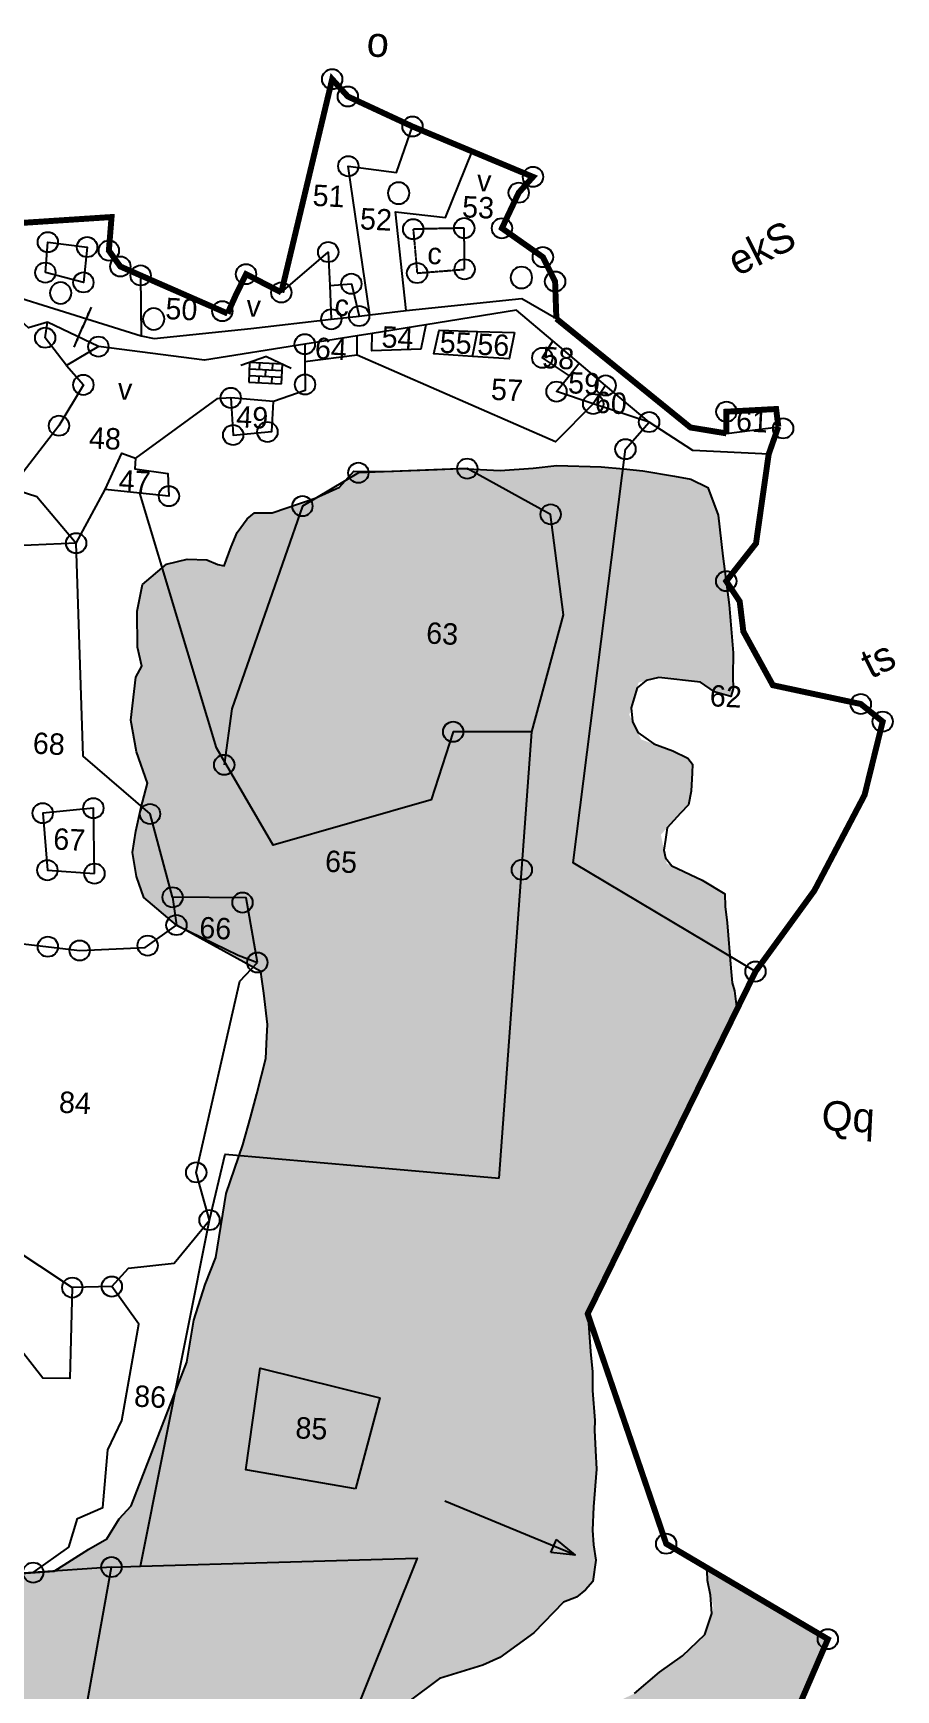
# Model space of a CAD drawing. Header units: feet. Extents: x -2404 to 281539, y -406 to 2079040.
# Drawn here: x 281137 to 281518, y 2078244 to 2078976 of the extents above; entities that cross this region are included whole.
import ezdxf
from ezdxf.enums import TextEntityAlignment as Align

# ---------------------------------------------------------------- set-up
doc = ezdxf.new("R2010")
doc.units = ezdxf.units.FT
doc.header["$LTSCALE"] = 0.3
doc.header["$MEASUREMENT"] = 0
doc.linetypes.add('DASHED', pattern=[0.75, 0.5, -0.25])
for name, color, linetype in [('POLY_HATCH', 12, 'Continuous'), ('POLY_PARCEL', 6, 'Continuous'), ('POLY_ROAD', 30, 'Continuous'), ('POLY_SUBPARCEL', 6, 'DASHED'), ('SYM_ARROW', 1, 'Continuous'), ('SYM_STONE', 1, 'Continuous'), ('SYM_WELL', 1, 'Continuous'), ('SYM_WORSHIP', 1, 'Continuous'), ('TEXT_MAPIN', 7, 'Continuous'), ('TEXT_MAPOUT', 7, 'Continuous'), ('TEXT_PARCEL', 7, 'Continuous'), ('V_BOUND_LINE', 7, 'Continuous')]:
    doc.layers.add(name, color=color, linetype=linetype)
doc.styles.get("Standard").update_dxf_attribs({"font": 'simplex.shx'})
doc.styles.add('TEXT_MAP', font='')
doc.styles.get('TEXT_MAP').set_extended_font_data('Kruti Dev 050')
doc.dimstyles.get("Standard").update_dxf_attribs({"dimtxt": 0.18, "dimasz": 0.18, "dimexe": 0.18, "dimexo": 0.0625, "dimgap": 0.09, "dimtad": 0, "dimtih": 1, "dimtoh": 1, "dimdec": 4, "dimzin": 0, "dimdsep": 46, "dimtxsty": 'Standard', "dimcen": 0.09, "dimadec": 0, "dimazin": 0, "dimtfac": 1, "dimtdec": 4, "dimtofl": 0, "dimtmove": 0, "dimatfit": 3, "dimfxl": 0, "dimtolj": 1, "dimtzin": 0, "dimarcsym": 0})

# ---------------------------------------------------------------- blocks, each defined once
blk = doc.blocks.new('ARROWASPECT')
h = blk.add_hatch(color=256)
h.paths.add_polyline_path([(2.85, -2.85), (3.72, -1.98), (0, 0)])
h.paths.add_polyline_path([(0, 0), (1.98, -3.72), (2.85, -2.85)])
for points in [[(0, 0), (17.15, -17.15)], [(0, 0), (1.98, -3.72)], [(0, 0), (3.72, -1.98)], [(3.72, -1.98), (1.98, -3.72)]]:
    blk.add_lwpolyline(points)
blk = doc.blocks.new('STONE')
blk.add_circle((0, 0), 0.851)
blk = doc.blocks.new('PAKKAWELL')
blk.add_circle((0, 0), 1.81)
blk = doc.blocks.new('BUILDING')
for p, q in [((2.25, 2.7), (-2.25, 2.7)), ((-2.25, 2.7), (-2.25, 0)), ((-0.9, 2.7), (-0.9, 1.8)), ((0.9, 1.8), (0.9, 2.7)), ((2.25, 0), (2.25, 2.7)), ((2.25, 1.8), (-2.25, 1.8)), ((-2.25, 0.9), (2.25, 0.9)), ((-2.25, 0), (2.25, 0)), ((-0.9, 0.9), (-0.9, 0)), ((0, 0.9), (0, 1.8)), ((0.9, 0), (0.9, 0.9))]:
    blk.add_line(p, q)
for points in [[(0, 3.61), (-3.45, 2.21)], [(0, 3.61), (3.45, 2.21)]]:
    blk.add_lwpolyline(points)
blk = doc.blocks.new('TEXTDOUBLEARROW')
for points in [[(-6.63, 0.01), (0.2, 0.01)], [(6.25, 0.01), (-0.58, 0.01)]]:
    blk.add_leader(points, dimstyle='Standard', override={"dimtxt": 2.5, "dimasz": 2.5, "dimexe": 1.25, "dimexo": 0.625, "dimgap": 0.625, "dimtad": 1, "dimtih": 0, "dimtoh": 0, "dimzin": 8, "dimcen": 2.5, "dimtofl": 1})
blk = doc.blocks.new('jj')
at = {"layer": 'POLY_HATCH'}
h = blk.add_hatch(dxfattribs=at)
h.set_pattern_fill('ZIGZAG', color=256, scale=52.531953, angle=-1.94588, style=0)
h.set_pattern_definition([(358.05412, (278595.885, 2075833.407), (6.785676, 6.339739), [6.566494, -6.566494]), (88.05412, (278602.448, 2075833.1843), (-6.339739, 6.785676), [6.566494, -6.566494])])
h.paths.add_polyline_path([(281315.09, 2078258.42), (281324.61, 2078261.52), (281334.14, 2078264.61), (281341.54, 2078268.21), (281356.47, 2078279.26), (281369.36, 2078292.95), (281375, 2078295.32), (281378.97, 2078298.61), (281382.09, 2078302.36), (281383.27, 2078311.73), (281381.52, 2078323.2), (281381.93, 2078335.31), (281382.91, 2078352.06), (281381.75, 2078368.36), (281381.93, 2078373.49), (281380.67, 2078386.8), (281380.52, 2078394.94), (281379.54, 2078403.96), (281378.01, 2078420.6), (281441.85, 2078556.11), (281440.71, 2078564.34), (281439.54, 2078567.8), (281438.9, 2078574.24), (281437.01, 2078594.24), (281435.13, 2078607.47), (281425.66, 2078613.03), (281409.81, 2078620.09), (281407.09, 2078632.79), (281419.16, 2078646.64), (281420.14, 2078652.16), (281420.54, 2078664.12), (281418.49, 2078666.76), (281411.75, 2078669.99), (281397.72, 2078674.72), (281392.28, 2078685.54), (281396.22, 2078699.89), (281405.14, 2078702.31), (281423.49, 2078700.4), (281429.77, 2078696.33), (281436.99, 2078694.38), (281437.96, 2078697.77), (281437.72, 2078703.34), (281437.72, 2078713.59), (281435.7, 2078734.78), (281432.58, 2078756.28), (281430.19, 2078774.33), (281425.47, 2078786.48), (281417.89, 2078790.16), (281410.64, 2078791.26), (281396.59, 2078793.45), (281388.05, 2078794.17), (281378.23, 2078794.93), (281358.54, 2078795.17), (281348.22, 2078793.81), (281333.62, 2078792.59), (281316.08, 2078793.19), (281305.79, 2078792.68), (281282.62, 2078791.33), (281268.92, 2078791.37), (281262.73, 2078784.16), (281252.08, 2078779.06), (281233.18, 2078772.42), (281225.43, 2078772.22), (281222.15, 2078769.6), (281217.84, 2078763.38), (281215.35, 2078757.09), (281212.16, 2078748.06), (281204.67, 2078751.08), (281196.02, 2078751.37), (281186.83, 2078748.95), (281176.5, 2078739.74), (281174.27, 2078727.98), (281174.64, 2078712.04), (281176.64, 2078703.77), (281174.2, 2078698.85), (281172.18, 2078679.8), (281174.93, 2078665.9), (281179.93, 2078652.08), (281177.27, 2078640.79), (281175.11, 2078630.84), (281173.87, 2078621.33), (281175.79, 2078610.79), (281179.12, 2078601.57), (281193.74, 2078589.57), (281231.36, 2078569.6), (281232.83, 2078560), (281234.64, 2078546.28), (281234.46, 2078540.83), (281234.13, 2078531.28), (281230.41, 2078515.47), (281227.78, 2078505.09), (281224.63, 2078492.9), (281217.52, 2078471.29), (281213.34, 2078443.01), (281208.83, 2078430.88), (281204.19, 2078415.1), (281201.28, 2078396.53), (281177.69, 2078332.59), (281172.48, 2078326.85), (281167.17, 2078317.93), (281159.26, 2078313.19), (281144.23, 2078303.27), (281093.83, 2078298.89), (281082.04, 2078310.3), (281058.49, 2078327.49), (281018.85, 2078340.67), (280991.72, 2078348.02), (280988.52, 2078347.67), (280977.79, 2078343.28), (280963.37, 2078344.89), (280958.82, 2078345.04), (280955.04, 2078341.07), (280948.38, 2078332.65), (280938.22, 2078331.04), (280933.61, 2078329.38), (280929.91, 2078327.68), (280922.28, 2078315.58), (280920.71, 2078311.61), (280919.19, 2078307.11), (280918.34, 2078295.75), (280920.4, 2078289.31), (280926.16, 2078278.23), (280924.7, 2078268.22), (280916.15, 2078258.04), (280905.83, 2078249.29), (280904.49, 2078236.59), (280906.17, 2078218.63), (280906.7, 2078207.23), (280903.22, 2078185.49), (280901.96, 2078175.07), (280907.61, 2078167.13), (280917.44, 2078161.34), (280919.01, 2078154), (280915.58, 2078146.83), (280913.43, 2078137.35), (280914.41, 2078125.93), (280923.94, 2078111.49), (280938.74, 2078104.6), (280978.18, 2078121.07), (281013.5, 2078143.61), (281077.85, 2078171.31), (281113.12, 2078178.48), (281109.84, 2078143.58), (281071.96, 2078100.07), (281074.33, 2078090.28), (281074.48, 2078073.47), (281088.86, 2078054.24), (281110.31, 2078042.13), (281122.48, 2078038.08), (281132.45, 2078036.83), (281147.6, 2078037.11), (281164.86, 2078022.41), (281195.87, 2078009.97), (281196.46, 2078000.39), (281200.21, 2077990.25), (281205.72, 2077978.22), (281203.26, 2077972.84), (281199.77, 2077963.86), (281197.88, 2077948.44), (281196.85, 2077931.49), (281198.74, 2077920.05), (281191.72, 2077914.37), (281190.14, 2077908.05), (281189.83, 2077898.95), (281185.62, 2077869.05), (281169.66, 2077855.03), (281164.31, 2077845.19), (281153.63, 2077840.86), (281144.72, 2077833.43), (281135.93, 2077815.97), (281134.17, 2077804.2), (281124.93, 2077800.41), (281117.87, 2077793.82), (281111.07, 2077781.31), (281095.43, 2077776.83), (281074.4, 2077761.16), (281061.97, 2077757.48), (281049.97, 2077752.88), (281043.12, 2077742.91), (281029.17, 2077747.93), (281000.7, 2077754.82), (280977.81, 2077751.5), (280964.33, 2077743.31), (280958.06, 2077733.05), (280952.52, 2077730.96), (280944.28, 2077729.87), (280937.21, 2077722.83), (280932.2, 2077709.34), (280929.64, 2077701.24), (280932.08, 2077692.5), (280941, 2077673.53), (280942.27, 2077653.91), (280944.58, 2077641.54), (280955.21, 2077632.53), (280971.93, 2077628.77), (280981.52, 2077629.36), (280995.73, 2077632.06), (280998.75, 2077626.95), (281007.34, 2077626.37), (281015.9, 2077626.08), (281027.46, 2077626.12), (281040.32, 2077626.54), (281048.19, 2077631.4), (281056.72, 2077640.96), (281063.5, 2077640.73), (281074.62, 2077640.35), (281080.22, 2077641.44), (281084.98, 2077642.99), (281095.91, 2077658.22), (281101.5, 2077662.97), (281109.22, 2077663.14), (281124.29, 2077665.62), (281132.69, 2077672.31), (281136.32, 2077678.17), (281137.73, 2077681.98), (281139.39, 2077692.9), (281160.53, 2077703.8), (281199.39, 2077790.36), (281192.67, 2077792.86), (281195.7, 2077800.39), (281200.94, 2077816.04), (281200.41, 2077825.48), (281191.92, 2077837.9), (281189.75, 2077839.53), (281184.22, 2077840.58), (281177.72, 2077838.23), (281174.18, 2077834.93), (281171.06, 2077831.18), (281164.58, 2077829.69), (281165.57, 2077833.51), (281179.44, 2077851.01), (281189.21, 2077861.38), (281198.8, 2077877.8), (281201.62, 2077884.98), (281205.52, 2077898.97), (281211.24, 2077915.16), (281211.82, 2077919.84), (281211.63, 2077926.7), (281210.61, 2077943.44), (281212.72, 2077958.76), (281214.63, 2077977.09), (281214.53, 2077989.63), (281213.83, 2077994.36), (281212.37, 2078001.69), (281211.95, 2078014.54), (281211.83, 2078023.53), (281210.88, 2078033.41), (281206.53, 2078031.41), (281194.14, 2078032.26), (281183.22, 2078038.62), (281167.81, 2078051.13), (281154.45, 2078057), (281161.03, 2078065.91), (281167.02, 2078065.71), (281175.07, 2078063.29), (281184.36, 2078059.55), (281203.65, 2078055.98), (281206.65, 2078055.88), (281211.4, 2078057), (281222.34, 2078066.48), (281232.95, 2078061.4), (281238.44, 2078059.07), (281257.23, 2078057.58), (281267.14, 2078059.38), (281275.6, 2078068.94), (281280.11, 2078075.63), (281286.27, 2078077.25), (281291.83, 2078077.06), (281302.97, 2078077.11), (281310.34, 2078079.85), (281312.91, 2078092.61), (281314.81, 2078098.1), (281316.28, 2078103.62), (281321.9, 2078105.14), (281325.69, 2078103.3), (281329.94, 2078102.3), (281339.11, 2078107.55), (281343.51, 2078110.62), (281355.88, 2078109.55), (281371.77, 2078116.18), (281374.04, 2078103.06), (281405.32, 2078178.12), (281416.72, 2078176.92), (281421.71, 2078122.51), (281486.3, 2078278.49), (281432.38, 2078309.21), (281432.75, 2078303.58), (281435.57, 2078291.37), (281431.94, 2078279.64), (281422.19, 2078270.13), (281412.1, 2078262.77), (281401.33, 2078253.18), (281379.55, 2078242.36), (281364.7, 2078233.88), (281350.68, 2078224.52), (281331.66, 2078219.17), (281295.23, 2078205.43), (281262.08, 2078187.73), (281251.64, 2078182.95), (281246.84, 2078180.12), (281234.59, 2078172.4), (281234.35, 2078177.97), (281233.86, 2078188.69), (281235.44, 2078197.62), (281235.16, 2078201.91), (281232.77, 2078207.13), (281228.61, 2078210.69), (281222.75, 2078214.74), (281217.31, 2078218.35), (281216.26, 2078227.11), (281241.72, 2078231.21), (281250.76, 2078232.62), (281253.79, 2078233.37), (281258.55, 2078234.92), (281268.92, 2078237.56), (281279.61, 2078237.2), (281288.6, 2078237.32), (281295.28, 2078242.4), (281301.89, 2078248.17)])
h.paths.add_polyline_path([(281192.46, 2077820.5), (281188.44, 2077803.09), (281177.63, 2077774.79), (281165.45, 2077756.37), (281153.49, 2077744.8), (281135.59, 2077721.87), (281127.17, 2077713.6), (281116.82, 2077698.97), (281096.69, 2077685.96), (281080.57, 2077677.95), (281067.56, 2077673.26), (281057.64, 2077671.03), (281056.47, 2077674.49), (281058.77, 2077679.12), (281059.83, 2077685.07), (281058.77, 2077691.53), (281052.13, 2077697.74), (281036.52, 2077704.69), (281022.58, 2077710.3), (281008.04, 2077710.8), (281000.77, 2077711.04), (280990.99, 2077713.09), (280983.69, 2077712.48), (280971.97, 2077707.74), (280969.47, 2077709.97), (280976.16, 2077717.87), (280989.46, 2077723.96), (281021.69, 2077721.89), (281036.57, 2077718.81), (281047.19, 2077716.31), (281059.56, 2077715.04), (281072.42, 2077715.46), (281082.55, 2077723.67), (281109.06, 2077747.59), (281133.79, 2077769.86), (281148.43, 2077784.77), (281157.55, 2077801.15), (281162.62, 2077811.67), (281174.46, 2077828.19), (281189.43, 2077832.36)], flags=16)
for points in [[(281093.83, 2078298.89), (281144.23, 2078303.27), (281159.26, 2078313.19), (281167.17, 2078317.93), (281172.48, 2078326.85), (281177.69, 2078332.59), (281201.28, 2078396.53), (281204.19, 2078415.1), (281208.83, 2078430.88), (281213.34, 2078443.01), (281217.52, 2078471.29), (281224.63, 2078492.9), (281227.78, 2078505.09), (281230.41, 2078515.47), (281234.13, 2078531.28), (281234.46, 2078540.83), (281234.64, 2078546.28), (281232.83, 2078560), (281231.71, 2078567.32), (281231.33, 2078569.61), (281193.74, 2078589.57), (281179.12, 2078601.57), (281175.79, 2078610.79), (281173.87, 2078621.33), (281175.11, 2078630.84), (281177.27, 2078640.79), (281179.93, 2078652.08), (281174.93, 2078665.9), (281172.18, 2078679.8), (281174.2, 2078698.85), (281176.64, 2078703.77), (281174.64, 2078712.04), (281174.27, 2078727.98), (281176.5, 2078739.74), (281186.83, 2078748.95), (281196.02, 2078751.37), (281204.67, 2078751.08), (281209.61, 2078749.09), (281212.33, 2078748.54), (281215.35, 2078757.09), (281217.84, 2078763.38), (281222.15, 2078769.6), (281225.43, 2078772.22), (281233.18, 2078772.42), (281252.08, 2078779.06), (281262.73, 2078784.16), (281268.92, 2078791.37), (281282.62, 2078791.33), (281305.79, 2078792.68), (281316.08, 2078793.19), (281333.62, 2078792.59), (281348.22, 2078793.81), (281358.54, 2078795.17), (281378.23, 2078794.93), (281388.05, 2078794.17), (281396.59, 2078793.45), (281410.64, 2078791.26), (281417.89, 2078790.16), (281425.47, 2078786.48), (281430.19, 2078774.33), (281432.58, 2078756.28), (281435.7, 2078734.78), (281437.72, 2078713.59), (281437.72, 2078703.34), (281437.96, 2078697.77), (281436.99, 2078694.38), (281429.77, 2078696.33), (281423.49, 2078700.4), (281405.14, 2078702.31), (281399.52, 2078700.78), (281395.56, 2078697.5), (281393.12, 2078688.59), (281393.77, 2078682.58), (281396.17, 2078677.79), (281403.28, 2078672.84), (281411.75, 2078669.99), (281418.49, 2078666.76), (281420.54, 2078664.12), (281420.41, 2078660.28), (281420.14, 2078652.16), (281419.08, 2078646.2), (281415.53, 2078642.47), (281409.73, 2078635.82), (281409.13, 2078630.7), (281408.54, 2078626.02), (281409.28, 2078622.57), (281412.16, 2078619.05), (281425.66, 2078613.03), (281435.73, 2078607.12), (281435.97, 2078601.55), (281437.01, 2078594.24), (281438.9, 2078574.24), (281439.54, 2078567.8), (281440.71, 2078564.34), (281441.85, 2078556.11), (281378.01, 2078420.6), (281379.54, 2078403.96), (281380.52, 2078394.94), (281380.67, 2078386.8), (281381.93, 2078373.49), (281381.78, 2078369.22), (281382.33, 2078360.21), (281382.91, 2078352.06), (281381.93, 2078335.31), (281381.58, 2078325.05), (281382.22, 2078318.61), (281383.27, 2078311.73), (281382.09, 2078302.36), (281378.97, 2078298.61), (281375, 2078295.32), (281369.36, 2078292.95), (281356.47, 2078279.26), (281341.54, 2078268.21), (281334.14, 2078264.61), (281324.61, 2078261.52), (281315.09, 2078258.42), (281301.89, 2078248.17)], [(281401.33, 2078253.18), (281412.1, 2078262.77), (281422.19, 2078270.13), (281431.94, 2078279.64), (281434.82, 2078288.96), (281434.24, 2078297.11), (281432.75, 2078303.58), (281432.47, 2078307.87), (281431.31, 2078309.82), (281486.3, 2078278.49), (281421.71, 2078122.51)]]:
    blk.add_lwpolyline(points, dxfattribs=at)
at = {"layer": 'POLY_PARCEL'}
for points in [[(281274.92, 2078860.52), (281264.46, 2078926.03), (281285.74, 2078923.56), (281292.55, 2078944.01)], [(281290.95, 2078862.63), (281285.58, 2078906.14), (281307.74, 2078904.08), (281319.07, 2078933.4)], [(281131.41, 2078876.94), (281132.31, 2078890.41), (281149.68, 2078888.52), (281148.28, 2078872.88), (281131.41, 2078876.94)], [(281235.75, 2078869.81), (281256.19, 2078887.97), (281257.11, 2078873.14)], [(281173.51, 2078876.37), (281174.12, 2078849.68)], [(281257.11, 2078873.14), (281266.62, 2078874.11), (281270.3, 2078859.91)], [(281257.11, 2078873.14), (281258.02, 2078858.29)], [(281141.39, 2078836.08), (281131.77, 2078848.17), (281132.63, 2078855.08)], [(281299.82, 2078856.47), (281297.77, 2078845.68), (281276.1, 2078844.66), (281276.22, 2078852.32)], [(281246.46, 2078847.09), (281246.64, 2078839.27)], [(281269.69, 2078842.57), (281269.47, 2078851.14)], [(281320.58, 2078842.85), (281303.55, 2078843.73), (281305.66, 2078854.18), (281322.65, 2078853.9)], [(281320.58, 2078842.85), (281322.65, 2078853.9)], [(281338.96, 2078853.63), (281336.82, 2078842.02), (281320.58, 2078842.85)], [(281322.65, 2078853.9), (281338.96, 2078853.63)], [(281355.92, 2078850.29), (281351.45, 2078842.69), (281363.38, 2078834.91)], [(281155.34, 2078844.61), (281141.39, 2078836.08)], [(281269.69, 2078842.57), (281246.64, 2078839.27)], [(281374.25, 2078822.65), (281357.89, 2078805.68), (281269.69, 2078842.57)], [(281363.38, 2078834.91), (281367.76, 2078840.61)], [(281141.39, 2078836.08), (281148.96, 2078827.6), (281138.46, 2078809.41), (281117.59, 2078781.5)], [(281246.64, 2078839.27), (281246.92, 2078826.71), (281233, 2078821.51)], [(281374.25, 2078822.65), (281357.97, 2078827.86), (281363.38, 2078834.91)], [(281379.62, 2078830.92), (281374.25, 2078822.65)], [(281214.13, 2078822.86), (281208.04, 2078822.34), (281172.44, 2078795.63)], [(281214.13, 2078822.86), (281215.44, 2078806.48), (281232.56, 2078808.27), (281233, 2078821.51)], [(281233, 2078821.51), (281214.13, 2078822.86)], [(281399.06, 2078815.03), (281374.25, 2078822.65)], [(281449.78, 2078572.96), (281368.54, 2078619.75), (281388.78, 2078802.88), (281399.06, 2078815.03)], [(281159.28, 2078781.48), (281166.36, 2078797.74), (281172.44, 2078795.63)], [(281172.44, 2078795.63), (281172.28, 2078790.91), (281186.9, 2078788.99), (281187.51, 2078779.03), (281174.71, 2078780.22)], [(281349.4, 2078677.35), (281362.57, 2078729.29), (281356.2, 2078773.59), (281319.07, 2078793.21), (281271.01, 2078790.65), (281246.52, 2078775.54), (281216.7, 2078685.45), (281213.76, 2078660.69)], [(281117.59, 2078781.5), (281129.17, 2078777.93), (281146.85, 2078757.6)], [(281146.85, 2078757.6), (281159.28, 2078781.48)], [(281174.71, 2078780.22), (281159.28, 2078781.48)], [(281338.05, 2078479.99), (281349.4, 2078677.35), (281314.63, 2078676.86), (281305.38, 2078646.58), (281235.94, 2078625.48), (281210.19, 2078668.08), (281174.71, 2078780.22)], [(281146.85, 2078757.6), (281120.43, 2078756.04), (281116.48, 2078734.99)], [(281191.86, 2078601.8), (281181.32, 2078638.46), (281151.39, 2078663.62), (281146.85, 2078757.6)], [(281157.18, 2078611.73), (281156.27, 2078640.63), (281133.92, 2078638.08), (281136.38, 2078612.91), (281157.18, 2078611.73)], [(281229.73, 2078573.58), (281224.3, 2078602.07), (281191.86, 2078601.8)], [(281191.86, 2078601.8), (281193.74, 2078589.57)], [(281124.79, 2078580.39), (281151.19, 2078577.67), (281180.03, 2078579.43), (281193.74, 2078589.57)], [(281193.74, 2078589.57), (281221.15, 2078576.61), (281229.73, 2078573.58)], [(281210.37, 2078459.45), (281204.18, 2078480.41), (281222.13, 2078565.16), (281229.73, 2078573.58)], [(281210.37, 2078459.45), (281216.85, 2078488.67), (281338.05, 2078479.99)], [(281089.67, 2078487.78), (281092.12, 2078465.79), (281150.24, 2078428.66)], [(281167.68, 2078429.39), (281174.86, 2078437.58), (281195.05, 2078440.09), (281210.37, 2078459.45)], [(281182.25, 2078306.02), (281210.37, 2078459.45)], [(281150.24, 2078428.66), (281149.79, 2078388.51), (281137.91, 2078388.45), (281097.58, 2078438.21), (281084.73, 2078423.13), (281064.3, 2078413.32)], [(281134.91, 2078302.46), (281150.52, 2078314.02), (281154.14, 2078326.68), (281165.28, 2078331.78), (281167.06, 2078357.28), (281172.98, 2078370.32), (281179.92, 2078413), (281167.68, 2078429.39)], [(281167.68, 2078429.39), (281150.24, 2078428.66)], [(281276.71, 2078341.7), (281228.09, 2078349.29), (281233.73, 2078394.29), (281286.76, 2078381.99), (281276.71, 2078341.7)], [(281134.91, 2078302.46), (281093.83, 2078298.89), (281058.52, 2078366)], [(281169.42, 2078305.45), (281134.91, 2078302.46)], [(281148.12, 2078067.18), (281140.63, 2078129.07), (281169.42, 2078305.45)], [(281182.25, 2078306.02), (281304.44, 2078311.4), (281261.34, 2078199.19), (281148.12, 2078067.18)], [(281169.42, 2078305.45), (281182.25, 2078306.02)]]:
    blk.add_lwpolyline(points, dxfattribs=at)
at = {"layer": 'POLY_ROAD'}
for points in [[(281062.33, 2078916.57), (281075.96, 2078891.53), (281079.52, 2078877.7), (281174.12, 2078849.68)], [(281132.63, 2078855.08), (281124.31, 2078852.5), (281119.63, 2078856.6), (281095.3, 2078863.28)], [(281274.92, 2078860.52), (281290.95, 2078862.63)], [(281290.95, 2078862.63), (281342.03, 2078868.78), (281357.39, 2078860.09)], [(281355.92, 2078850.29), (281339.76, 2078863.5), (281299.82, 2078856.47)], [(281155.34, 2078844.61), (281132.63, 2078855.08)], [(281222.59, 2078853.63), (281258.02, 2078858.29)], [(281258.02, 2078858.29), (281270.3, 2078859.91)], [(281270.3, 2078859.91), (281274.92, 2078860.52)], [(281299.82, 2078856.47), (281276.22, 2078852.32)], [(281246.46, 2078847.09), (281202.36, 2078839.33), (281155.34, 2078844.61)], [(281174.12, 2078849.68), (281179.93, 2078848.54), (281222.59, 2078853.63)], [(281269.47, 2078851.14), (281246.46, 2078847.09)], [(281276.22, 2078852.32), (281269.47, 2078851.14)], [(281367.76, 2078840.61), (281355.92, 2078850.29)], [(281379.62, 2078830.92), (281367.76, 2078840.61)], [(281399.06, 2078815.03), (281379.62, 2078830.92)], [(281452.08, 2078801.64), (281418.55, 2078802.75), (281399.06, 2078815.03)], [(281433.25, 2078810.56), (281456.16, 2078813.88)]]:
    blk.add_lwpolyline(points, dxfattribs=at)
at = {"layer": 'POLY_SUBPARCEL'}
blk.add_lwpolyline([(281316.53, 2078881.27), (281316.08, 2078899.48), (281293.55, 2078898.64), (281295.58, 2078879.3), (281316.53, 2078881.27)], dxfattribs=at)
at = {"layer": 'V_BOUND_LINE', "const_width": 2.63}
for points in [[(281292.55, 2078944.01), (281263.79, 2078956.84), (281256.75, 2078964.37), (281235.75, 2078869.81)], [(281319.07, 2078933.4), (281292.55, 2078944.01)], [(281357.39, 2078860.09), (281356.58, 2078876.52), (281351.02, 2078887.2), (281332.74, 2078899.67), (281339.92, 2078915.5), (281346.09, 2078922.59), (281319.07, 2078933.4)], [(281173.51, 2078876.37), (281164.49, 2078880.16), (281159.31, 2078887.1), (281160.27, 2078901.96), (281113.18, 2078898.15)], [(281212.16, 2078860.13), (281173.51, 2078876.37)], [(281235.75, 2078869.81), (281220.05, 2078877.64), (281215.63, 2078868.22), (281212.16, 2078860.13)], [(281433.25, 2078810.56), (281417.36, 2078812.92), (281357.39, 2078860.09)], [(281456.16, 2078813.88), (281455.06, 2078821.67), (281433.12, 2078820.14), (281433.25, 2078810.56)], [(281452.08, 2078801.64), (281456.16, 2078813.88)], [(281449.78, 2078572.96), (281475.23, 2078609.13), (281496.75, 2078651.7), (281504.24, 2078684.27), (281494.46, 2078691.9), (281455.5, 2078699.6), (281442.11, 2078723.12), (281440.28, 2078736.4), (281434.2, 2078745.27), (281447.09, 2078762.16), (281452.08, 2078801.64)], [(281243.15, 2077703.05), (281261.11, 2077761.7), (281283.41, 2077800.6), (281311.44, 2077873.94), (281297.02, 2077878.87), (281290.44, 2077900.06), (281230.57, 2077936.73), (281233.11, 2077944.4), (281304.35, 2077960.21), (281374.04, 2078103.06), (281405.32, 2078178.12), (281416.72, 2078176.92), (281421.71, 2078122.51), (281486.3, 2078278.49), (281414.25, 2078319.54), (281378.01, 2078420.6), (281449.78, 2078572.96)]]:
    blk.add_lwpolyline(points, dxfattribs=at)
at = {"layer": 'SYM_ARROW', "ltscale": 10, "xscale": 1.491073284369161, "yscale": 1.491073284369161, "zscale": 1.491073284369161, "rotation": 67.75588700180786}
blk.add_blockref('TEXTDOUBLEARROW', (281148.36, 2078853.41), dxfattribs=at)
at = {"layer": 'SYM_ARROW', "xscale": 2.569443382433578, "yscale": 2.569443382433578, "zscale": 2.569443382433578, "rotation": 203.4125884828705}
blk.add_blockref('ARROWASPECT', (281374.22, 2078313.94), dxfattribs=at)
at = {"layer": 'SYM_STONE', "xscale": 5.253195329489514, "yscale": 5.253195329489514, "zscale": 5.253195329489514, "rotation": 358.0541219776481}
for p in [(281256.75, 2078964.37), (281263.79, 2078956.84), (281292.55, 2078944.01), (281264.46, 2078926.03), (281339.92, 2078915.5), (281346.09, 2078922.59), (281293.55, 2078898.64), (281316.08, 2078899.48), (281332.74, 2078899.67), (281132.31, 2078890.41), (281149.68, 2078888.52), (281159.31, 2078887.1), (281256.19, 2078887.97), (281351.02, 2078887.2), (281164.49, 2078880.16), (281295.58, 2078879.3), (281316.53, 2078881.27), (281131.41, 2078876.94), (281148.28, 2078872.88), (281173.51, 2078876.37), (281220.05, 2078877.64), (281266.62, 2078874.11), (281356.58, 2078876.52), (281235.75, 2078869.81), (281209.83, 2078861.11), (281258.02, 2078858.29), (281270.3, 2078859.91), (281131.77, 2078848.17), (281155.34, 2078844.61), (281246.46, 2078847.09), (281351.45, 2078842.69), (281246.86, 2078829.3), (281357.97, 2078827.86), (281379.62, 2078830.92), (281148.96, 2078827.6), (281214.13, 2078822.86), (281374.25, 2078822.65), (281399.06, 2078815.03), (281433.12, 2078820.14), (281458.3, 2078813.14), (281138.46, 2078809.41), (281215.44, 2078806.48), (281230.57, 2078808.06), (281388.78, 2078802.88), (281319.07, 2078793.21), (281271.01, 2078790.65), (281187.51, 2078779.03), (281246.52, 2078775.54), (281356.2, 2078773.59), (281146.85, 2078757.6), (281434.2, 2078745.27), (281494.46, 2078691.9), (281504.24, 2078684.27), (281314.63, 2078676.86), (281213.76, 2078660.69), (281133.92, 2078638.08), (281156.27, 2078640.63), (281181.32, 2078638.46), (281345.9, 2078616.37), (281136.38, 2078612.91), (281157.18, 2078611.73), (281191.86, 2078601.8), (281222.77, 2078599.95), (281193.74, 2078589.57), (281137.11, 2078579.12), (281181.18, 2078580.28), (281151.19, 2078577.67), (281229.73, 2078573.58), (281449.78, 2078572.96), (281204.18, 2078480.41), (281210.37, 2078459.45), (281150.24, 2078428.66), (281167.68, 2078429.39), (281414.25, 2078319.54), (281134.91, 2078302.46), (281169.42, 2078305.45), (281486.3, 2078278.49)]:
    blk.add_blockref('STONE', p, dxfattribs=at)
at = {"layer": 'SYM_WELL', "xscale": -2.626350341007444, "yscale": 2.626350341007443, "zscale": 2.626350341007444, "rotation": 53.59474626273436}
for p in [(281286.86, 2078914.47), (281341.68, 2078878.02), (281138.3, 2078868.06), (281179.57, 2078857.2)]:
    blk.add_blockref('PAKKAWELL', p, dxfattribs=at)
at = {"layer": 'SYM_WORSHIP', "xscale": 3.232910965730281, "yscale": 3.232910965730281, "zscale": 3.232910965730281, "rotation": 358.0541219776481}
blk.add_blockref('BUILDING', (281229.22, 2078829.67), dxfattribs=at)
at = {"layer": 'TEXT_MAPIN', "style": 'TEXT_MAP'}
for s, p in [('v', (281324.58, 2078920.57)), ('c', (281303.19, 2078887.99)), ('v', (281223.64, 2078863.63)), ('c', (281262.57, 2078864.46)), ('v', (281167.4, 2078826.05))]:
    blk.add_text(s, height=9.46, rotation=358.05412, dxfattribs=at).set_placement(p, align=Align.MIDDLE)
at = {"layer": 'TEXT_MAPOUT', "style": 'TEXT_MAP'}
for s, height, rotation, p in [('o', 13.13, 358.05412, (281271.63, 2078974.73)), ('ekS', 13.133, 27.41648, (281437.03, 2078879.88)), ('ts', 13.133, 27.41648, (281498.73, 2078702.86)), ('Qq', 13.133, 358.05412, (281479.82, 2078503.34))]:
    blk.add_text(s, height=height, rotation=rotation, dxfattribs=at).set_placement(p)
at = {"layer": 'TEXT_PARCEL', "style": 'TEXT_MAP'}
for s, p in [('51', (281256, 2078912.72)), ('53', (281322.1, 2078908.76)), ('52', (281277.08, 2078902.75)), ('50', (281191.78, 2078861.76)), ('54', (281287.42, 2078850.63)), ('64', (281258.06, 2078845.24)), ('55', (281313.12, 2078848.7)), ('56', (281329.76, 2078848.13)), ('58', (281358.55, 2078842.68)), ('57', (281336.09, 2078828.24)), ('59', (281370.09, 2078831.72)), ('60', (281382.05, 2078823.27)), ('49', (281223.77, 2078814.42)), ('61', (281444.53, 2078816.14)), ('48', (281158.9, 2078804.11)), ('47', (281172.32, 2078785.38)), ('63', (281309.15, 2078720.18)), ('62', (281434.81, 2078694.4)), ('68', (281136.19, 2078668.83)), ('67', (281145.86, 2078626.64)), ('65', (281266.05, 2078618.66)), ('66', (281210.97, 2078588.46)), ('84', (281150.18, 2078510.37)), ('86', (281185.36, 2078381.02)), ('85', (281256.82, 2078368.1))]:
    blk.add_text(s, height=9.456, rotation=358.05412, dxfattribs=at).set_placement(p, align=Align.MIDDLE)

msp = doc.modelspace()

# ---------------------------------------------------------------- block references
at = {"xscale": 0.9998868818717477, "yscale": 0.9998868818717477, "zscale": 0.9998868818717477, "rotation": 359.1157011667884}
msp.add_blockref('jj', (-32003.85, 4814.74), dxfattribs=at)

doc.saveas('drawing.dxf')
